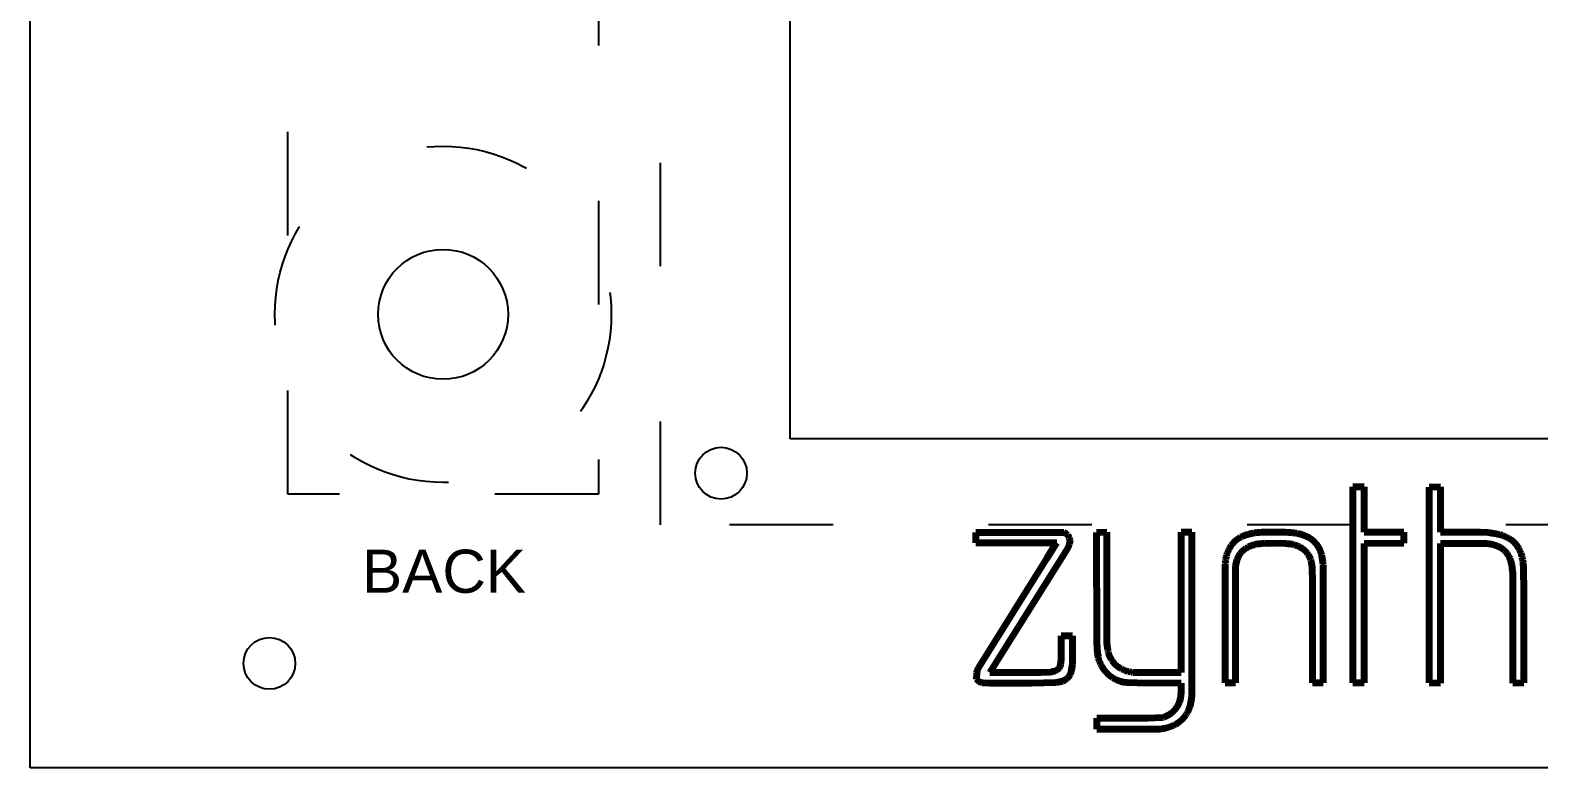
# Model space of a CAD drawing. Header units: millimetres. Extents: x 0 to 494, y 0 to 218.
# Drawn here: x 0 to 87.4, y 0 to 42.8 of the extents above; entities that cross this region are included whole.
import ezdxf

# ---------------------------------------------------------------- set-up
doc = ezdxf.new("R2010")
doc.units = ezdxf.units.MM
doc.linetypes.add('ACAD_ISO03W100', pattern=[30, 12, -18])
doc.layers.add('color#000000ff', color=7, linetype='Continuous', lineweight=100)
doc.layers.add('color#ffffffff', color=7, linetype='Continuous', lineweight=100)
doc.styles.get("Standard").update_dxf_attribs({"font": 'arial.ttf'})

msp = doc.modelspace()

# ---------------------------------------------------------------- linework, layer by layer
at = {"color": 1}
for p, q in [((-0.014, -0.011), (-0.014, 88.158)), ((44.033, 19.074), (44.033, 69.074)), ((114.033, 19.074), (44.033, 19.074)), ((158.08, -0.011), (-0.014, -0.011))]:
    msp.add_line(p, q, dxfattribs=at)
at = {"color": 5, "linetype": 'ACAD_ISO03W100', "ltscale": 0.5}
for p, q in [((14.921, 15.864), (14.921, 77.864)), ((32.921, 77.864), (32.921, 15.864)), ((36.533, 14.074), (36.533, 69.074)), ((32.921, 15.864), (14.921, 15.864)), ((121.533, 14.074), (36.533, 14.074))]:
    msp.add_line(p, q, dxfattribs=at)
msp.add_circle((23.921, 26.285), 9.75, dxfattribs=at)
at = {"color": 1}
for centre, radius in [((23.921, 26.285), 3.768), ((40.033, 17.074), 1.5), ((13.855, 6.045), 1.5)]:
    msp.add_circle(centre, radius, dxfattribs=at)
at = {"layer": 'color#000000ff', "color": 7}
for p, q in [((76.654, 16.28), (76.652, 4.908)), ((77.32, 16.28), (76.654, 16.28)), ((77.321, 13.657), (77.32, 16.28)), ((81.741, 16.279), (81.085, 16.258)), ((81.085, 16.258), (81.089, 4.909)), ((81.745, 13.658), (81.741, 16.279)), ((59.781, 13.632), (54.798, 13.631)), ((54.798, 13.631), (54.798, 13.026)), ((59.825, 13.635), (59.781, 13.632)), ((59.868, 13.633), (59.825, 13.635)), ((59.91, 13.626), (59.868, 13.633)), ((59.951, 13.614), (59.91, 13.626)), ((59.99, 13.598), (59.951, 13.614)), ((60.028, 13.578), (59.99, 13.598)), ((60.064, 13.554), (60.028, 13.578)), ((60.097, 13.526), (60.064, 13.554)), ((60.127, 13.496), (60.097, 13.526)), ((60.154, 13.462), (60.127, 13.496)), ((60.177, 13.426), (60.154, 13.462)), ((60.197, 13.388), (60.177, 13.426)), ((60.212, 13.348), (60.197, 13.388)), ((60.222, 13.306), (60.212, 13.348)), ((60.225, 13.285), (60.222, 13.306)), ((60.242, 13.206), (60.225, 13.285)), ((60.248, 13.106), (60.242, 13.206)), ((62.398, 13.656), (61.806, 13.641)), ((61.806, 13.641), (61.809, 7.264)), ((62.398, 7.884), (62.398, 13.656)), ((66.705, 13.658), (66.704, 5.514)), ((67.33, 13.657), (66.705, 13.658)), ((67.33, 4.325), (67.33, 13.657)), ((69.822, 13.13), (69.776, 13.086)), ((69.869, 13.172), (69.822, 13.13)), ((69.919, 13.212), (69.869, 13.172)), ((69.97, 13.25), (69.919, 13.212)), ((70.023, 13.286), (69.97, 13.25)), ((70.079, 13.319), (70.023, 13.286)), ((70.145, 13.357), (70.079, 13.319)), ((70.213, 13.392), (70.145, 13.357)), ((70.281, 13.424), (70.213, 13.392)), ((70.35, 13.453), (70.281, 13.424)), ((70.42, 13.48), (70.35, 13.453)), ((70.49, 13.505), (70.42, 13.48)), ((70.561, 13.527), (70.49, 13.505)), ((70.633, 13.547), (70.561, 13.527)), ((70.706, 13.565), (70.633, 13.547)), ((70.778, 13.581), (70.706, 13.565)), ((70.852, 13.595), (70.778, 13.581)), ((70.926, 13.608), (70.852, 13.595)), ((71, 13.618), (70.926, 13.608)), ((71.074, 13.628), (71, 13.618)), ((71.224, 13.642), (71.074, 13.628)), ((71.375, 13.651), (71.224, 13.642)), ((71.677, 13.659), (71.375, 13.651)), ((72.202, 13.658), (71.677, 13.659)), ((72.726, 13.654), (72.202, 13.658)), ((72.953, 13.643), (72.726, 13.654)), ((73.103, 13.63), (72.953, 13.643)), ((73.178, 13.622), (73.103, 13.63)), ((73.253, 13.612), (73.178, 13.622)), ((73.328, 13.601), (73.253, 13.612)), ((73.401, 13.588), (73.328, 13.601)), ((73.475, 13.573), (73.401, 13.588)), ((73.548, 13.557), (73.475, 13.573)), ((73.62, 13.538), (73.548, 13.557)), ((73.691, 13.517), (73.62, 13.538)), ((73.762, 13.494), (73.691, 13.517)), ((73.832, 13.469), (73.762, 13.494)), ((73.901, 13.441), (73.832, 13.469)), ((73.969, 13.411), (73.901, 13.441)), ((74.035, 13.378), (73.969, 13.411)), ((74.101, 13.342), (74.035, 13.378)), ((74.166, 13.303), (74.101, 13.342)), ((74.229, 13.261), (74.166, 13.303)), ((74.291, 13.216), (74.229, 13.261)), ((74.337, 13.181), (74.291, 13.216)), ((74.38, 13.143), (74.337, 13.181)), ((74.422, 13.104), (74.38, 13.143)), ((79.609, 13.657), (77.321, 13.657)), ((79.611, 13.007), (79.609, 13.657)), ((84.053, 13.656), (81.745, 13.658)), ((84.518, 13.626), (84.053, 13.656)), ((84.718, 13.603), (84.518, 13.626)), ((84.85, 13.583), (84.718, 13.603)), ((84.982, 13.558), (84.85, 13.583)), ((85.047, 13.543), (84.982, 13.558)), ((85.112, 13.528), (85.047, 13.543)), ((85.176, 13.51), (85.112, 13.528)), ((85.24, 13.492), (85.176, 13.51)), ((85.303, 13.472), (85.24, 13.492)), ((85.366, 13.45), (85.303, 13.472)), ((85.428, 13.426), (85.366, 13.45)), ((85.489, 13.401), (85.428, 13.426)), ((85.549, 13.373), (85.489, 13.401)), ((85.609, 13.344), (85.549, 13.373)), ((85.668, 13.313), (85.609, 13.344)), ((85.726, 13.28), (85.668, 13.313)), ((85.782, 13.244), (85.726, 13.28)), ((85.838, 13.206), (85.782, 13.244)), ((85.893, 13.166), (85.838, 13.206)), ((85.944, 13.123), (85.893, 13.166)), ((85.993, 13.078), (85.944, 13.123)), ((54.798, 13.026), (59.498, 13.033)), ((55.622, 5.514), (60.135, 12.724)), ((59.409, 12.922), (58.934, 12.169)), ((59.498, 13.033), (59.409, 12.922)), ((60.135, 12.724), (60.181, 12.814)), ((60.181, 12.814), (60.235, 12.987)), ((60.235, 12.987), (60.248, 13.106)), ((69.326, 12.259), (69.311, 12.196)), ((69.342, 12.32), (69.326, 12.259)), ((69.361, 12.382), (69.342, 12.32)), ((69.381, 12.442), (69.361, 12.382)), ((69.403, 12.502), (69.381, 12.442)), ((69.428, 12.561), (69.403, 12.502)), ((69.454, 12.619), (69.428, 12.561)), ((69.482, 12.676), (69.454, 12.619)), ((69.512, 12.732), (69.482, 12.676)), ((69.544, 12.787), (69.512, 12.732)), ((69.578, 12.841), (69.544, 12.787)), ((69.613, 12.893), (69.578, 12.841)), ((69.651, 12.944), (69.613, 12.893)), ((69.691, 12.993), (69.651, 12.944)), ((69.733, 13.04), (69.691, 12.993)), ((69.776, 13.086), (69.733, 13.04)), ((69.985, 12.172), (70.021, 12.246)), ((70.021, 12.246), (70.061, 12.318)), ((70.061, 12.318), (70.106, 12.387)), ((70.106, 12.387), (70.13, 12.42)), ((70.13, 12.42), (70.155, 12.453)), ((70.155, 12.453), (70.181, 12.484)), ((70.181, 12.484), (70.209, 12.515)), ((70.209, 12.515), (70.238, 12.544)), ((70.238, 12.544), (70.268, 12.573)), ((70.268, 12.573), (70.299, 12.6)), ((70.299, 12.6), (70.331, 12.627)), ((70.331, 12.627), (70.372, 12.659)), ((70.372, 12.659), (70.415, 12.69)), ((70.415, 12.69), (70.458, 12.719)), ((70.458, 12.719), (70.502, 12.746)), ((70.502, 12.746), (70.547, 12.772)), ((70.547, 12.772), (70.593, 12.796)), ((70.593, 12.796), (70.639, 12.819)), ((70.639, 12.819), (70.687, 12.84)), ((70.687, 12.84), (70.735, 12.86)), ((70.735, 12.86), (70.783, 12.878)), ((70.783, 12.878), (70.832, 12.895)), ((70.832, 12.895), (70.932, 12.925)), ((70.932, 12.925), (71.033, 12.949)), ((71.033, 12.949), (71.135, 12.969)), ((71.135, 12.969), (71.239, 12.985)), ((71.239, 12.985), (71.395, 13)), ((71.395, 13), (71.552, 13.008)), ((71.552, 13.008), (71.758, 13.006)), ((71.758, 13.006), (72.416, 13.009)), ((72.416, 13.009), (72.745, 13.001)), ((72.745, 13.001), (72.908, 12.987)), ((72.908, 12.987), (73.016, 12.972)), ((73.016, 12.972), (73.123, 12.952)), ((73.123, 12.952), (73.177, 12.94)), ((73.177, 12.94), (73.23, 12.927)), ((73.23, 12.927), (73.283, 12.912)), ((73.283, 12.912), (73.336, 12.895)), ((73.336, 12.895), (73.379, 12.882)), ((73.379, 12.882), (73.421, 12.867)), ((73.421, 12.867), (73.463, 12.851)), ((73.463, 12.851), (73.505, 12.833)), ((73.505, 12.833), (73.545, 12.814)), ((73.545, 12.814), (73.586, 12.793)), ((73.586, 12.793), (73.625, 12.772)), ((73.625, 12.772), (73.664, 12.749)), ((73.664, 12.749), (73.702, 12.724)), ((73.702, 12.724), (73.739, 12.699)), ((73.739, 12.699), (73.775, 12.672)), ((73.775, 12.672), (73.811, 12.645)), ((73.811, 12.645), (73.845, 12.616)), ((73.845, 12.616), (73.878, 12.585)), ((73.878, 12.585), (73.911, 12.554)), ((73.911, 12.554), (73.942, 12.522)), ((73.942, 12.522), (73.972, 12.489)), ((73.972, 12.489), (74.001, 12.454)), ((74.001, 12.454), (74.029, 12.419)), ((74.029, 12.419), (74.055, 12.383)), ((74.055, 12.383), (74.08, 12.346)), ((74.08, 12.346), (74.104, 12.307)), ((74.104, 12.307), (74.126, 12.268)), ((74.126, 12.268), (74.147, 12.229)), ((74.462, 13.064), (74.422, 13.104)), ((74.5, 13.021), (74.462, 13.064)), ((74.536, 12.978), (74.5, 13.021)), ((74.57, 12.933), (74.536, 12.978)), ((74.603, 12.887), (74.57, 12.933)), ((74.633, 12.84), (74.603, 12.887)), ((74.662, 12.792), (74.633, 12.84)), ((74.69, 12.742), (74.662, 12.792)), ((74.715, 12.692), (74.69, 12.742)), ((74.739, 12.641), (74.715, 12.692)), ((74.762, 12.589), (74.739, 12.641)), ((74.783, 12.536), (74.762, 12.589)), ((74.802, 12.483), (74.783, 12.536)), ((74.82, 12.428), (74.802, 12.483)), ((74.836, 12.374), (74.82, 12.428)), ((74.851, 12.319), (74.836, 12.374)), ((74.864, 12.263), (74.851, 12.319)), ((74.887, 12.151), (74.864, 12.263)), ((77.319, 4.908), (77.32, 13.006)), ((77.32, 13.006), (79.611, 13.007)), ((81.741, 4.907), (81.741, 13.004)), ((81.741, 13.004), (84.304, 13.004)), ((84.304, 13.004), (84.397, 12.997)), ((84.397, 12.997), (84.538, 12.98)), ((84.538, 12.98), (84.678, 12.955)), ((84.678, 12.955), (84.77, 12.933)), ((84.77, 12.933), (84.862, 12.908)), ((84.862, 12.908), (84.952, 12.878)), ((84.952, 12.878), (85.04, 12.844)), ((85.04, 12.844), (85.125, 12.805)), ((85.125, 12.805), (85.167, 12.783)), ((85.167, 12.783), (85.208, 12.761)), ((85.208, 12.761), (85.248, 12.737)), ((85.248, 12.737), (85.288, 12.711)), ((85.288, 12.711), (85.326, 12.684)), ((85.326, 12.684), (85.364, 12.656)), ((85.364, 12.656), (85.4, 12.627)), ((85.4, 12.627), (85.436, 12.596)), ((85.436, 12.596), (85.47, 12.563)), ((85.47, 12.563), (85.503, 12.529)), ((85.503, 12.529), (85.535, 12.493)), ((85.535, 12.493), (85.565, 12.458)), ((85.565, 12.458), (85.593, 12.421)), ((85.593, 12.421), (85.62, 12.384)), ((85.62, 12.384), (85.645, 12.346)), ((85.645, 12.346), (85.668, 12.307)), ((85.668, 12.307), (85.691, 12.268)), ((85.691, 12.268), (85.712, 12.228)), ((86.04, 13.031), (85.993, 13.078)), ((86.084, 12.982), (86.04, 13.031)), ((86.126, 12.932), (86.084, 12.982)), ((86.166, 12.88), (86.126, 12.932)), ((86.203, 12.826), (86.166, 12.88)), ((86.238, 12.771), (86.203, 12.826)), ((86.271, 12.715), (86.238, 12.771)), ((86.302, 12.657), (86.271, 12.715)), ((86.33, 12.599), (86.302, 12.657)), ((86.357, 12.539), (86.33, 12.599)), ((86.382, 12.478), (86.357, 12.539)), ((86.405, 12.416), (86.382, 12.478)), ((86.426, 12.354), (86.405, 12.416)), ((86.445, 12.29), (86.426, 12.354)), ((86.462, 12.227), (86.445, 12.29)), ((58.934, 12.169), (54.954, 5.781)), ((69.265, 11.818), (69.264, 11.755)), ((69.264, 11.755), (69.265, 4.908)), ((69.268, 11.881), (69.265, 11.818)), ((69.273, 11.944), (69.268, 11.881)), ((69.279, 12.008), (69.273, 11.944)), ((69.288, 12.071), (69.279, 12.008)), ((69.299, 12.134), (69.288, 12.071)), ((69.311, 12.196), (69.299, 12.134)), ((69.853, 4.909), (69.854, 11.571)), ((69.854, 11.571), (69.855, 11.612)), ((69.855, 11.612), (69.861, 11.694)), ((69.861, 11.694), (69.871, 11.776)), ((69.871, 11.776), (69.885, 11.857)), ((69.885, 11.857), (69.904, 11.938)), ((69.904, 11.938), (69.926, 12.018)), ((69.926, 12.018), (69.953, 12.096)), ((69.953, 12.096), (69.985, 12.172)), ((74.147, 12.229), (74.166, 12.188)), ((74.166, 12.188), (74.184, 12.147)), ((74.184, 12.147), (74.2, 12.104)), ((74.2, 12.104), (74.214, 12.061)), ((74.214, 12.061), (74.227, 12.018)), ((74.227, 12.018), (74.238, 11.975)), ((74.238, 11.975), (74.266, 11.847)), ((74.266, 11.847), (74.298, 11.632)), ((74.298, 11.632), (74.322, 10.758)), ((74.905, 12.038), (74.887, 12.151)), ((74.918, 11.925), (74.905, 12.038)), ((74.926, 11.812), (74.918, 11.925)), ((74.928, 11.756), (74.926, 11.812)), ((74.928, 4.908), (74.928, 11.756)), ((85.712, 12.228), (85.75, 12.146)), ((85.75, 12.146), (85.783, 12.062)), ((85.783, 12.062), (85.812, 11.975)), ((85.812, 11.975), (85.837, 11.888)), ((85.837, 11.888), (85.867, 11.754)), ((85.867, 11.754), (85.896, 11.573)), ((85.896, 11.573), (85.923, 11.256)), ((86.478, 12.162), (86.462, 12.227)), ((86.492, 12.097), (86.478, 12.162)), ((86.504, 12.032), (86.492, 12.097)), ((86.515, 11.966), (86.504, 12.032)), ((86.524, 11.9), (86.515, 11.966)), ((86.532, 11.835), (86.524, 11.9)), ((86.538, 11.769), (86.532, 11.835)), ((86.546, 11.637), (86.538, 11.769)), ((86.55, 11.507), (86.546, 11.637)), ((86.549, 11.442), (86.55, 11.507)), ((86.575, 10.317), (86.549, 11.442)), ((74.322, 10.758), (74.322, 4.909)), ((85.923, 11.256), (85.924, 4.906)), ((86.575, 4.908), (86.575, 10.317)), ((62.404, 7.221), (62.398, 7.884)), ((59.748, 7.637), (59.746, 6.259)), ((60.4, 7.638), (59.748, 7.637)), ((60.398, 6.003), (60.4, 7.638)), ((61.809, 7.264), (61.85, 6.633)), ((62.415, 7.055), (62.404, 7.221)), ((62.428, 6.945), (62.415, 7.055)), ((59.746, 6.259), (59.716, 5.973)), ((61.85, 6.633), (61.888, 6.435)), ((61.888, 6.435), (61.903, 6.373)), ((61.903, 6.373), (61.92, 6.312)), ((61.92, 6.312), (61.938, 6.252)), ((61.938, 6.252), (61.959, 6.192)), ((61.959, 6.192), (61.982, 6.133)), ((61.982, 6.133), (62.007, 6.075)), ((62.446, 6.837), (62.428, 6.945)), ((62.457, 6.783), (62.446, 6.837)), ((62.469, 6.73), (62.457, 6.783)), ((62.483, 6.677), (62.469, 6.73)), ((62.498, 6.624), (62.483, 6.677)), ((62.516, 6.572), (62.498, 6.624)), ((62.535, 6.521), (62.516, 6.572)), ((62.556, 6.47), (62.535, 6.521)), ((62.579, 6.42), (62.556, 6.47)), ((62.605, 6.37), (62.579, 6.42)), ((62.632, 6.321), (62.605, 6.37)), ((62.662, 6.268), (62.632, 6.321)), ((62.694, 6.216), (62.662, 6.268)), ((62.728, 6.167), (62.694, 6.216)), ((62.764, 6.119), (62.728, 6.167)), ((54.851, 5.526), (54.843, 5.133)), ((54.872, 5.615), (54.851, 5.526)), ((54.895, 5.679), (54.872, 5.615)), ((54.915, 5.72), (54.895, 5.679)), ((54.94, 5.761), (54.915, 5.72)), ((54.954, 5.781), (54.94, 5.761)), ((58.589, 5.514), (55.622, 5.514)), ((59.127, 5.545), (58.589, 5.514)), ((59.258, 5.571), (59.127, 5.545)), ((59.355, 5.599), (59.258, 5.571)), ((59.417, 5.622), (59.355, 5.599)), ((59.478, 5.65), (59.417, 5.622)), ((59.538, 5.682), (59.478, 5.65)), ((59.557, 5.695), (59.538, 5.682)), ((59.575, 5.71), (59.557, 5.695)), ((59.591, 5.725), (59.575, 5.71)), ((59.621, 5.757), (59.591, 5.725)), ((59.647, 5.792), (59.621, 5.757)), ((59.668, 5.829), (59.647, 5.792)), ((59.693, 5.889), (59.668, 5.829)), ((59.716, 5.973), (59.693, 5.889)), ((60.126, 5.204), (60.167, 5.25)), ((60.167, 5.25), (60.204, 5.3)), ((60.204, 5.3), (60.237, 5.351)), ((60.237, 5.351), (60.265, 5.405)), ((60.265, 5.405), (60.29, 5.461)), ((60.29, 5.461), (60.321, 5.548)), ((60.321, 5.548), (60.352, 5.667)), ((60.352, 5.667), (60.398, 6.003)), ((62.007, 6.075), (62.033, 6.017)), ((62.033, 6.017), (62.061, 5.961)), ((62.061, 5.961), (62.092, 5.905)), ((62.092, 5.905), (62.123, 5.85)), ((62.123, 5.85), (62.157, 5.797)), ((62.157, 5.797), (62.192, 5.744)), ((62.192, 5.744), (62.229, 5.692)), ((62.229, 5.692), (62.268, 5.642)), ((62.268, 5.642), (62.308, 5.593)), ((62.308, 5.593), (62.35, 5.545)), ((62.35, 5.545), (62.393, 5.499)), ((62.393, 5.499), (62.437, 5.454)), ((62.437, 5.454), (62.483, 5.41)), ((62.483, 5.41), (62.53, 5.368)), ((62.53, 5.368), (62.579, 5.328)), ((62.579, 5.328), (62.629, 5.289)), ((62.629, 5.289), (62.68, 5.252)), ((62.68, 5.252), (62.732, 5.216)), ((62.802, 6.073), (62.764, 6.119)), ((62.841, 6.028), (62.802, 6.073)), ((62.883, 5.986), (62.841, 6.028)), ((62.927, 5.945), (62.883, 5.986)), ((62.972, 5.907), (62.927, 5.945)), ((63.018, 5.87), (62.972, 5.907)), ((63.066, 5.835), (63.018, 5.87)), ((63.116, 5.801), (63.066, 5.835)), ((63.166, 5.77), (63.116, 5.801)), ((63.218, 5.74), (63.166, 5.77)), ((63.271, 5.712), (63.218, 5.74)), ((63.326, 5.686), (63.271, 5.712)), ((63.381, 5.662), (63.326, 5.686)), ((63.436, 5.639), (63.381, 5.662)), ((63.493, 5.619), (63.436, 5.639)), ((63.55, 5.6), (63.493, 5.619)), ((63.608, 5.583), (63.55, 5.6)), ((63.666, 5.568), (63.608, 5.583)), ((63.725, 5.555), (63.666, 5.568)), ((63.784, 5.543), (63.725, 5.555)), ((63.843, 5.534), (63.784, 5.543)), ((63.903, 5.526), (63.843, 5.534)), ((63.962, 5.52), (63.903, 5.526)), ((64.022, 5.516), (63.962, 5.52)), ((64.081, 5.514), (64.022, 5.516)), ((66.704, 5.514), (64.081, 5.514)), ((54.843, 5.133), (54.86, 5.109)), ((54.86, 5.109), (54.879, 5.086)), ((54.879, 5.086), (54.899, 5.064)), ((54.899, 5.064), (54.919, 5.045)), ((54.919, 5.045), (54.941, 5.027)), ((54.941, 5.027), (54.963, 5.01)), ((54.963, 5.01), (54.986, 4.995)), ((54.986, 4.995), (55.01, 4.981)), ((55.01, 4.981), (55.06, 4.958)), ((55.06, 4.958), (55.111, 4.939)), ((55.111, 4.939), (55.165, 4.924)), ((55.165, 4.924), (55.249, 4.908)), ((55.249, 4.908), (55.59, 4.889)), ((55.59, 4.889), (58.031, 4.889)), ((58.031, 4.889), (59.452, 4.928)), ((59.452, 4.928), (59.836, 5.015)), ((59.836, 5.015), (59.947, 5.065)), ((59.947, 5.065), (60.009, 5.103)), ((60.009, 5.103), (60.068, 5.148)), ((60.068, 5.148), (60.104, 5.182)), ((60.104, 5.182), (60.126, 5.204)), ((62.732, 5.216), (62.786, 5.182)), ((62.786, 5.182), (62.84, 5.15)), ((62.84, 5.15), (62.896, 5.12)), ((62.896, 5.12), (62.953, 5.092)), ((62.953, 5.092), (63.011, 5.066)), ((63.011, 5.066), (63.086, 5.037)), ((63.086, 5.037), (63.2, 5)), ((63.2, 5), (63.355, 4.962)), ((63.355, 4.962), (63.552, 4.931)), ((63.552, 4.931), (64.151, 4.908)), ((64.151, 4.908), (66.705, 4.904)), ((66.704, 4.403), (66.687, 4.154)), ((66.705, 4.904), (66.704, 4.403)), ((69.265, 4.908), (69.853, 4.909)), ((74.322, 4.909), (74.928, 4.908)), ((76.652, 4.908), (77.319, 4.908)), ((81.089, 4.909), (81.741, 4.907)), ((85.924, 4.906), (86.575, 4.908)), ((66.489, 3.558), (66.44, 3.485)), ((66.534, 3.634), (66.489, 3.558)), ((66.575, 3.711), (66.534, 3.634)), ((66.606, 3.789), (66.575, 3.711)), ((66.632, 3.869), (66.606, 3.789)), ((66.653, 3.949), (66.632, 3.869)), ((66.669, 4.03), (66.653, 3.949)), ((66.687, 4.154), (66.669, 4.03)), ((67.187, 3.482), (67.22, 3.584)), ((67.22, 3.584), (67.248, 3.687)), ((67.248, 3.687), (67.272, 3.792)), ((67.272, 3.792), (67.291, 3.898)), ((67.291, 3.898), (67.307, 4.004)), ((67.307, 4.004), (67.322, 4.165)), ((67.322, 4.165), (67.33, 4.325)), ((61.809, 2.87), (61.808, 2.225)), ((64.772, 2.872), (61.809, 2.87)), ((65.633, 2.907), (64.772, 2.872)), ((65.676, 2.919), (65.633, 2.907)), ((65.718, 2.932), (65.676, 2.919)), ((65.76, 2.946), (65.718, 2.932)), ((65.801, 2.962), (65.76, 2.946)), ((65.841, 2.979), (65.801, 2.962)), ((65.881, 2.998), (65.841, 2.979)), ((65.92, 3.018), (65.881, 2.998)), ((65.958, 3.04), (65.92, 3.018)), ((65.996, 3.062), (65.958, 3.04)), ((66.069, 3.111), (65.996, 3.062)), ((66.139, 3.164), (66.069, 3.111)), ((66.206, 3.221), (66.139, 3.164)), ((66.27, 3.282), (66.206, 3.221)), ((66.33, 3.347), (66.27, 3.282)), ((66.387, 3.415), (66.33, 3.347)), ((66.44, 3.485), (66.387, 3.415)), ((66.527, 2.599), (66.576, 2.634)), ((66.576, 2.634), (66.623, 2.671)), ((66.623, 2.671), (66.67, 2.71)), ((66.67, 2.71), (66.715, 2.75)), ((66.715, 2.75), (66.758, 2.792)), ((66.758, 2.792), (66.8, 2.836)), ((66.8, 2.836), (66.841, 2.883)), ((66.841, 2.883), (66.876, 2.924)), ((66.876, 2.924), (66.91, 2.966)), ((66.91, 2.966), (66.943, 3.009)), ((66.943, 3.009), (66.973, 3.052)), ((66.973, 3.052), (67.003, 3.097)), ((67.003, 3.097), (67.031, 3.143)), ((67.031, 3.143), (67.057, 3.189)), ((67.057, 3.189), (67.082, 3.236)), ((67.082, 3.236), (67.106, 3.284)), ((67.106, 3.284), (67.128, 3.333)), ((67.128, 3.333), (67.149, 3.382)), ((67.149, 3.382), (67.187, 3.482)), ((61.808, 2.225), (65.27, 2.223)), ((65.27, 2.223), (65.33, 2.226)), ((65.33, 2.226), (65.45, 2.235)), ((65.45, 2.235), (65.57, 2.249)), ((65.57, 2.249), (65.69, 2.269)), ((65.69, 2.269), (65.809, 2.294)), ((65.809, 2.294), (65.868, 2.308)), ((65.868, 2.308), (65.927, 2.324)), ((65.927, 2.324), (65.985, 2.341)), ((65.985, 2.341), (66.042, 2.36)), ((66.042, 2.36), (66.099, 2.38)), ((66.099, 2.38), (66.156, 2.402)), ((66.156, 2.402), (66.211, 2.425)), ((66.211, 2.425), (66.266, 2.45)), ((66.266, 2.45), (66.32, 2.477)), ((66.32, 2.477), (66.374, 2.505)), ((66.374, 2.505), (66.426, 2.535)), ((66.426, 2.535), (66.477, 2.566)), ((66.477, 2.566), (66.527, 2.599))]:
    msp.add_line(p, q, dxfattribs=at)
at = {"layer": 'color#ffffffff', "color": 7}
for p, q in [((76.652, 4.908), (76.654, 16.28)), ((76.654, 16.28), (77.32, 16.28)), ((77.32, 16.28), (77.321, 13.657)), ((81.085, 16.258), (81.741, 16.279)), ((81.089, 4.909), (81.085, 16.258)), ((81.741, 16.279), (81.745, 13.658)), ((54.798, 13.631), (59.781, 13.632)), ((54.798, 13.026), (54.798, 13.631)), ((59.781, 13.632), (59.825, 13.635)), ((59.825, 13.635), (59.868, 13.633)), ((59.868, 13.633), (59.91, 13.626)), ((59.91, 13.626), (59.951, 13.614)), ((59.951, 13.614), (59.99, 13.598)), ((59.99, 13.598), (60.028, 13.578)), ((60.028, 13.578), (60.064, 13.554)), ((60.064, 13.554), (60.097, 13.526)), ((60.097, 13.526), (60.127, 13.496)), ((60.127, 13.496), (60.154, 13.462)), ((60.154, 13.462), (60.177, 13.426)), ((60.177, 13.426), (60.197, 13.388)), ((60.197, 13.388), (60.212, 13.348)), ((60.212, 13.348), (60.222, 13.306)), ((60.222, 13.306), (60.225, 13.285)), ((60.225, 13.285), (60.242, 13.206)), ((60.242, 13.206), (60.248, 13.106)), ((61.806, 13.641), (62.398, 13.656)), ((61.809, 7.264), (61.806, 13.641)), ((62.398, 13.656), (62.398, 7.884)), ((66.704, 5.514), (66.705, 13.658)), ((66.705, 13.658), (67.33, 13.657)), ((67.33, 13.657), (67.33, 4.325)), ((69.776, 13.086), (69.822, 13.13)), ((69.822, 13.13), (69.869, 13.172)), ((69.869, 13.172), (69.919, 13.212)), ((69.919, 13.212), (69.97, 13.25)), ((69.97, 13.25), (70.023, 13.286)), ((70.023, 13.286), (70.079, 13.319)), ((70.079, 13.319), (70.145, 13.357)), ((70.145, 13.357), (70.213, 13.392)), ((70.213, 13.392), (70.281, 13.424)), ((70.281, 13.424), (70.35, 13.453)), ((70.35, 13.453), (70.42, 13.48)), ((70.42, 13.48), (70.49, 13.505)), ((70.49, 13.505), (70.561, 13.527)), ((70.561, 13.527), (70.633, 13.547)), ((70.633, 13.547), (70.706, 13.565)), ((70.706, 13.565), (70.778, 13.581)), ((70.778, 13.581), (70.852, 13.595)), ((70.852, 13.595), (70.926, 13.608)), ((70.926, 13.608), (71, 13.618)), ((71, 13.618), (71.074, 13.628)), ((71.074, 13.628), (71.224, 13.642)), ((71.224, 13.642), (71.375, 13.651)), ((71.375, 13.651), (71.677, 13.659)), ((71.677, 13.659), (72.202, 13.658)), ((72.202, 13.658), (72.726, 13.654)), ((72.726, 13.654), (72.953, 13.643)), ((72.953, 13.643), (73.103, 13.63)), ((73.103, 13.63), (73.178, 13.622)), ((73.178, 13.622), (73.253, 13.612)), ((73.253, 13.612), (73.328, 13.601)), ((73.328, 13.601), (73.401, 13.588)), ((73.401, 13.588), (73.475, 13.573)), ((73.475, 13.573), (73.548, 13.557)), ((73.548, 13.557), (73.62, 13.538)), ((73.62, 13.538), (73.691, 13.517)), ((73.691, 13.517), (73.762, 13.494)), ((73.762, 13.494), (73.832, 13.469)), ((73.832, 13.469), (73.901, 13.441)), ((73.901, 13.441), (73.969, 13.411)), ((73.969, 13.411), (74.035, 13.378)), ((74.035, 13.378), (74.101, 13.342)), ((74.101, 13.342), (74.166, 13.303)), ((74.166, 13.303), (74.229, 13.261)), ((74.229, 13.261), (74.291, 13.216)), ((74.291, 13.216), (74.337, 13.181)), ((74.337, 13.181), (74.38, 13.143)), ((74.38, 13.143), (74.422, 13.104)), ((77.321, 13.657), (79.609, 13.657)), ((79.609, 13.657), (79.611, 13.007)), ((81.745, 13.658), (84.053, 13.656)), ((84.053, 13.656), (84.518, 13.626)), ((84.518, 13.626), (84.718, 13.603)), ((84.718, 13.603), (84.85, 13.583)), ((84.85, 13.583), (84.982, 13.558)), ((84.982, 13.558), (85.047, 13.543)), ((85.047, 13.543), (85.112, 13.528)), ((85.112, 13.528), (85.176, 13.51)), ((85.176, 13.51), (85.24, 13.492)), ((85.24, 13.492), (85.303, 13.472)), ((85.303, 13.472), (85.366, 13.45)), ((85.366, 13.45), (85.428, 13.426)), ((85.428, 13.426), (85.489, 13.401)), ((85.489, 13.401), (85.549, 13.373)), ((85.549, 13.373), (85.609, 13.344)), ((85.609, 13.344), (85.668, 13.313)), ((85.668, 13.313), (85.726, 13.28)), ((85.726, 13.28), (85.782, 13.244)), ((85.782, 13.244), (85.838, 13.206)), ((85.838, 13.206), (85.893, 13.166)), ((85.893, 13.166), (85.944, 13.123)), ((85.944, 13.123), (85.993, 13.078)), ((59.498, 13.033), (54.798, 13.026)), ((60.135, 12.724), (55.622, 5.514)), ((58.934, 12.169), (59.409, 12.922)), ((59.409, 12.922), (59.498, 13.033)), ((60.181, 12.814), (60.135, 12.724)), ((60.235, 12.987), (60.181, 12.814)), ((60.248, 13.106), (60.235, 12.987)), ((69.311, 12.196), (69.326, 12.259)), ((69.326, 12.259), (69.342, 12.32)), ((69.342, 12.32), (69.361, 12.382)), ((69.361, 12.382), (69.381, 12.442)), ((69.381, 12.442), (69.403, 12.502)), ((69.403, 12.502), (69.428, 12.561)), ((69.428, 12.561), (69.454, 12.619)), ((69.454, 12.619), (69.482, 12.676)), ((69.482, 12.676), (69.512, 12.732)), ((69.512, 12.732), (69.544, 12.787)), ((69.544, 12.787), (69.578, 12.841)), ((69.578, 12.841), (69.613, 12.893)), ((69.613, 12.893), (69.651, 12.944)), ((69.651, 12.944), (69.691, 12.993)), ((69.691, 12.993), (69.733, 13.04)), ((69.733, 13.04), (69.776, 13.086)), ((70.021, 12.246), (69.985, 12.172)), ((70.061, 12.318), (70.021, 12.246)), ((70.106, 12.387), (70.061, 12.318)), ((70.13, 12.42), (70.106, 12.387)), ((70.155, 12.453), (70.13, 12.42)), ((70.181, 12.484), (70.155, 12.453)), ((70.209, 12.515), (70.181, 12.484)), ((70.238, 12.544), (70.209, 12.515)), ((70.268, 12.573), (70.238, 12.544)), ((70.299, 12.6), (70.268, 12.573)), ((70.331, 12.627), (70.299, 12.6)), ((70.372, 12.659), (70.331, 12.627)), ((70.415, 12.69), (70.372, 12.659)), ((70.458, 12.719), (70.415, 12.69)), ((70.502, 12.746), (70.458, 12.719)), ((70.547, 12.772), (70.502, 12.746)), ((70.593, 12.796), (70.547, 12.772)), ((70.639, 12.819), (70.593, 12.796)), ((70.687, 12.84), (70.639, 12.819)), ((70.735, 12.86), (70.687, 12.84)), ((70.783, 12.878), (70.735, 12.86)), ((70.832, 12.895), (70.783, 12.878)), ((70.932, 12.925), (70.832, 12.895)), ((71.033, 12.949), (70.932, 12.925)), ((71.135, 12.969), (71.033, 12.949)), ((71.239, 12.985), (71.135, 12.969)), ((71.395, 13), (71.239, 12.985)), ((71.552, 13.008), (71.395, 13)), ((71.758, 13.006), (71.552, 13.008)), ((72.416, 13.009), (71.758, 13.006)), ((72.745, 13.001), (72.416, 13.009)), ((72.908, 12.987), (72.745, 13.001)), ((73.016, 12.972), (72.908, 12.987)), ((73.123, 12.952), (73.016, 12.972)), ((73.177, 12.94), (73.123, 12.952)), ((73.23, 12.927), (73.177, 12.94)), ((73.283, 12.912), (73.23, 12.927)), ((73.336, 12.895), (73.283, 12.912)), ((73.379, 12.882), (73.336, 12.895)), ((73.421, 12.867), (73.379, 12.882)), ((73.463, 12.851), (73.421, 12.867)), ((73.505, 12.833), (73.463, 12.851)), ((73.545, 12.814), (73.505, 12.833)), ((73.586, 12.793), (73.545, 12.814)), ((73.625, 12.772), (73.586, 12.793)), ((73.664, 12.749), (73.625, 12.772)), ((73.702, 12.724), (73.664, 12.749)), ((73.739, 12.699), (73.702, 12.724)), ((73.775, 12.672), (73.739, 12.699)), ((73.811, 12.645), (73.775, 12.672)), ((73.845, 12.616), (73.811, 12.645)), ((73.878, 12.585), (73.845, 12.616)), ((73.911, 12.554), (73.878, 12.585)), ((73.942, 12.522), (73.911, 12.554)), ((73.972, 12.489), (73.942, 12.522)), ((74.001, 12.454), (73.972, 12.489)), ((74.029, 12.419), (74.001, 12.454)), ((74.055, 12.383), (74.029, 12.419)), ((74.08, 12.346), (74.055, 12.383)), ((74.104, 12.307), (74.08, 12.346)), ((74.126, 12.268), (74.104, 12.307)), ((74.147, 12.229), (74.126, 12.268)), ((74.422, 13.104), (74.462, 13.064)), ((74.462, 13.064), (74.5, 13.021)), ((74.5, 13.021), (74.536, 12.978)), ((74.536, 12.978), (74.57, 12.933)), ((74.57, 12.933), (74.603, 12.887)), ((74.603, 12.887), (74.633, 12.84)), ((74.633, 12.84), (74.662, 12.792)), ((74.662, 12.792), (74.69, 12.742)), ((74.69, 12.742), (74.715, 12.692)), ((74.715, 12.692), (74.739, 12.641)), ((74.739, 12.641), (74.762, 12.589)), ((74.762, 12.589), (74.783, 12.536)), ((74.783, 12.536), (74.802, 12.483)), ((74.802, 12.483), (74.82, 12.428)), ((74.82, 12.428), (74.836, 12.374)), ((74.836, 12.374), (74.851, 12.319)), ((74.851, 12.319), (74.864, 12.263)), ((74.864, 12.263), (74.887, 12.151)), ((77.32, 13.006), (77.319, 4.908)), ((79.611, 13.007), (77.32, 13.006)), ((84.304, 13.004), (81.741, 13.004)), ((81.741, 13.004), (81.741, 4.907)), ((84.397, 12.997), (84.304, 13.004)), ((84.538, 12.98), (84.397, 12.997)), ((84.678, 12.955), (84.538, 12.98)), ((84.77, 12.933), (84.678, 12.955)), ((84.862, 12.908), (84.77, 12.933)), ((84.952, 12.878), (84.862, 12.908)), ((85.04, 12.844), (84.952, 12.878)), ((85.125, 12.805), (85.04, 12.844)), ((85.167, 12.783), (85.125, 12.805)), ((85.208, 12.761), (85.167, 12.783)), ((85.248, 12.737), (85.208, 12.761)), ((85.288, 12.711), (85.248, 12.737)), ((85.326, 12.684), (85.288, 12.711)), ((85.364, 12.656), (85.326, 12.684)), ((85.4, 12.627), (85.364, 12.656)), ((85.436, 12.596), (85.4, 12.627)), ((85.47, 12.563), (85.436, 12.596)), ((85.503, 12.529), (85.47, 12.563)), ((85.535, 12.493), (85.503, 12.529)), ((85.565, 12.458), (85.535, 12.493)), ((85.593, 12.421), (85.565, 12.458)), ((85.62, 12.384), (85.593, 12.421)), ((85.645, 12.346), (85.62, 12.384)), ((85.668, 12.307), (85.645, 12.346)), ((85.691, 12.268), (85.668, 12.307)), ((85.712, 12.228), (85.691, 12.268)), ((85.993, 13.078), (86.04, 13.031)), ((86.04, 13.031), (86.084, 12.982)), ((86.084, 12.982), (86.126, 12.932)), ((86.126, 12.932), (86.166, 12.88)), ((86.166, 12.88), (86.203, 12.826)), ((86.203, 12.826), (86.238, 12.771)), ((86.238, 12.771), (86.271, 12.715)), ((86.271, 12.715), (86.302, 12.657)), ((86.302, 12.657), (86.33, 12.599)), ((86.33, 12.599), (86.357, 12.539)), ((86.357, 12.539), (86.382, 12.478)), ((86.382, 12.478), (86.405, 12.416)), ((86.405, 12.416), (86.426, 12.354)), ((86.426, 12.354), (86.445, 12.29)), ((86.445, 12.29), (86.462, 12.227)), ((54.954, 5.781), (58.934, 12.169)), ((69.264, 11.755), (69.265, 11.818)), ((69.265, 4.908), (69.264, 11.755)), ((69.265, 11.818), (69.268, 11.881)), ((69.268, 11.881), (69.273, 11.944)), ((69.273, 11.944), (69.279, 12.008)), ((69.279, 12.008), (69.288, 12.071)), ((69.288, 12.071), (69.299, 12.134)), ((69.299, 12.134), (69.311, 12.196)), ((69.854, 11.571), (69.853, 4.909)), ((69.855, 11.612), (69.854, 11.571)), ((69.861, 11.694), (69.855, 11.612)), ((69.871, 11.776), (69.861, 11.694)), ((69.885, 11.857), (69.871, 11.776)), ((69.904, 11.938), (69.885, 11.857)), ((69.926, 12.018), (69.904, 11.938)), ((69.953, 12.096), (69.926, 12.018)), ((69.985, 12.172), (69.953, 12.096)), ((74.166, 12.188), (74.147, 12.229)), ((74.184, 12.147), (74.166, 12.188)), ((74.2, 12.104), (74.184, 12.147)), ((74.214, 12.061), (74.2, 12.104)), ((74.227, 12.018), (74.214, 12.061)), ((74.238, 11.975), (74.227, 12.018)), ((74.266, 11.847), (74.238, 11.975)), ((74.298, 11.632), (74.266, 11.847)), ((74.322, 10.758), (74.298, 11.632)), ((74.887, 12.151), (74.905, 12.038)), ((74.905, 12.038), (74.918, 11.925)), ((74.918, 11.925), (74.926, 11.812)), ((74.926, 11.812), (74.928, 11.756)), ((74.928, 11.756), (74.928, 4.908)), ((85.75, 12.146), (85.712, 12.228)), ((85.783, 12.062), (85.75, 12.146)), ((85.812, 11.975), (85.783, 12.062)), ((85.837, 11.888), (85.812, 11.975)), ((85.867, 11.754), (85.837, 11.888)), ((85.896, 11.573), (85.867, 11.754)), ((85.923, 11.256), (85.896, 11.573)), ((86.462, 12.227), (86.478, 12.162)), ((86.478, 12.162), (86.492, 12.097)), ((86.492, 12.097), (86.504, 12.032)), ((86.504, 12.032), (86.515, 11.966)), ((86.515, 11.966), (86.524, 11.9)), ((86.524, 11.9), (86.532, 11.835)), ((86.532, 11.835), (86.538, 11.769)), ((86.538, 11.769), (86.546, 11.637)), ((86.546, 11.637), (86.55, 11.507)), ((86.55, 11.507), (86.549, 11.442)), ((86.549, 11.442), (86.575, 10.317)), ((74.322, 4.909), (74.322, 10.758)), ((85.924, 4.906), (85.923, 11.256)), ((86.575, 10.317), (86.575, 4.908)), ((62.398, 7.884), (62.404, 7.221)), ((59.746, 6.259), (59.748, 7.637)), ((59.748, 7.637), (60.4, 7.638)), ((60.4, 7.638), (60.398, 6.003)), ((61.85, 6.633), (61.809, 7.264)), ((62.404, 7.221), (62.415, 7.055)), ((62.415, 7.055), (62.428, 6.945)), ((59.716, 5.973), (59.746, 6.259)), ((61.888, 6.435), (61.85, 6.633)), ((61.903, 6.373), (61.888, 6.435)), ((61.92, 6.312), (61.903, 6.373)), ((61.938, 6.252), (61.92, 6.312)), ((61.959, 6.192), (61.938, 6.252)), ((61.982, 6.133), (61.959, 6.192)), ((62.007, 6.075), (61.982, 6.133)), ((62.428, 6.945), (62.446, 6.837)), ((62.446, 6.837), (62.457, 6.783)), ((62.457, 6.783), (62.469, 6.73)), ((62.469, 6.73), (62.483, 6.677)), ((62.483, 6.677), (62.498, 6.624)), ((62.498, 6.624), (62.516, 6.572)), ((62.516, 6.572), (62.535, 6.521)), ((62.535, 6.521), (62.556, 6.47)), ((62.556, 6.47), (62.579, 6.42)), ((62.579, 6.42), (62.605, 6.37)), ((62.605, 6.37), (62.632, 6.321)), ((62.632, 6.321), (62.662, 6.268)), ((62.662, 6.268), (62.694, 6.216)), ((62.694, 6.216), (62.728, 6.167)), ((62.728, 6.167), (62.764, 6.119)), ((54.843, 5.133), (54.851, 5.526)), ((54.851, 5.526), (54.872, 5.615)), ((54.872, 5.615), (54.895, 5.679)), ((54.895, 5.679), (54.915, 5.72)), ((54.915, 5.72), (54.94, 5.761)), ((54.94, 5.761), (54.954, 5.781)), ((55.622, 5.514), (58.589, 5.514)), ((58.589, 5.514), (59.127, 5.545)), ((59.127, 5.545), (59.258, 5.571)), ((59.258, 5.571), (59.355, 5.599)), ((59.355, 5.599), (59.417, 5.622)), ((59.417, 5.622), (59.478, 5.65)), ((59.478, 5.65), (59.538, 5.682)), ((59.538, 5.682), (59.557, 5.695)), ((59.557, 5.695), (59.575, 5.71)), ((59.575, 5.71), (59.591, 5.725)), ((59.591, 5.725), (59.621, 5.757)), ((59.621, 5.757), (59.647, 5.792)), ((59.647, 5.792), (59.668, 5.829)), ((59.668, 5.829), (59.693, 5.889)), ((59.693, 5.889), (59.716, 5.973)), ((60.167, 5.25), (60.126, 5.204)), ((60.204, 5.3), (60.167, 5.25)), ((60.237, 5.351), (60.204, 5.3)), ((60.265, 5.405), (60.237, 5.351)), ((60.29, 5.461), (60.265, 5.405)), ((60.321, 5.548), (60.29, 5.461)), ((60.352, 5.667), (60.321, 5.548)), ((60.398, 6.003), (60.352, 5.667)), ((62.033, 6.017), (62.007, 6.075)), ((62.061, 5.961), (62.033, 6.017)), ((62.092, 5.905), (62.061, 5.961)), ((62.123, 5.85), (62.092, 5.905)), ((62.157, 5.797), (62.123, 5.85)), ((62.192, 5.744), (62.157, 5.797)), ((62.229, 5.692), (62.192, 5.744)), ((62.268, 5.642), (62.229, 5.692)), ((62.308, 5.593), (62.268, 5.642)), ((62.35, 5.545), (62.308, 5.593)), ((62.393, 5.499), (62.35, 5.545)), ((62.437, 5.454), (62.393, 5.499)), ((62.483, 5.41), (62.437, 5.454)), ((62.53, 5.368), (62.483, 5.41)), ((62.579, 5.328), (62.53, 5.368)), ((62.629, 5.289), (62.579, 5.328)), ((62.68, 5.252), (62.629, 5.289)), ((62.732, 5.216), (62.68, 5.252)), ((62.764, 6.119), (62.802, 6.073)), ((62.802, 6.073), (62.841, 6.028)), ((62.841, 6.028), (62.883, 5.986)), ((62.883, 5.986), (62.927, 5.945)), ((62.927, 5.945), (62.972, 5.907)), ((62.972, 5.907), (63.018, 5.87)), ((63.018, 5.87), (63.066, 5.835)), ((63.066, 5.835), (63.116, 5.801)), ((63.116, 5.801), (63.166, 5.77)), ((63.166, 5.77), (63.218, 5.74)), ((63.218, 5.74), (63.271, 5.712)), ((63.271, 5.712), (63.326, 5.686)), ((63.326, 5.686), (63.381, 5.662)), ((63.381, 5.662), (63.436, 5.639)), ((63.436, 5.639), (63.493, 5.619)), ((63.493, 5.619), (63.55, 5.6)), ((63.55, 5.6), (63.608, 5.583)), ((63.608, 5.583), (63.666, 5.568)), ((63.666, 5.568), (63.725, 5.555)), ((63.725, 5.555), (63.784, 5.543)), ((63.784, 5.543), (63.843, 5.534)), ((63.843, 5.534), (63.903, 5.526)), ((63.903, 5.526), (63.962, 5.52)), ((63.962, 5.52), (64.022, 5.516)), ((64.022, 5.516), (64.081, 5.514)), ((64.081, 5.514), (66.704, 5.514)), ((54.86, 5.109), (54.843, 5.133)), ((54.879, 5.086), (54.86, 5.109)), ((54.899, 5.064), (54.879, 5.086)), ((54.919, 5.045), (54.899, 5.064)), ((54.941, 5.027), (54.919, 5.045)), ((54.963, 5.01), (54.941, 5.027)), ((54.986, 4.995), (54.963, 5.01)), ((55.01, 4.981), (54.986, 4.995)), ((55.06, 4.958), (55.01, 4.981)), ((55.111, 4.939), (55.06, 4.958)), ((55.165, 4.924), (55.111, 4.939)), ((55.249, 4.908), (55.165, 4.924)), ((55.59, 4.889), (55.249, 4.908)), ((58.031, 4.889), (55.59, 4.889)), ((59.452, 4.928), (58.031, 4.889)), ((59.836, 5.015), (59.452, 4.928)), ((59.947, 5.065), (59.836, 5.015)), ((60.009, 5.103), (59.947, 5.065)), ((60.068, 5.148), (60.009, 5.103)), ((60.104, 5.182), (60.068, 5.148)), ((60.126, 5.204), (60.104, 5.182)), ((62.786, 5.182), (62.732, 5.216)), ((62.84, 5.15), (62.786, 5.182)), ((62.896, 5.12), (62.84, 5.15)), ((62.953, 5.092), (62.896, 5.12)), ((63.011, 5.066), (62.953, 5.092)), ((63.086, 5.037), (63.011, 5.066)), ((63.2, 5), (63.086, 5.037)), ((63.355, 4.962), (63.2, 5)), ((63.552, 4.931), (63.355, 4.962)), ((64.151, 4.908), (63.552, 4.931)), ((66.705, 4.904), (64.151, 4.908)), ((66.687, 4.154), (66.704, 4.403)), ((66.704, 4.403), (66.705, 4.904)), ((69.853, 4.909), (69.265, 4.908)), ((74.928, 4.908), (74.322, 4.909)), ((77.319, 4.908), (76.652, 4.908)), ((81.741, 4.907), (81.089, 4.909)), ((86.575, 4.908), (85.924, 4.906)), ((66.44, 3.485), (66.489, 3.558)), ((66.489, 3.558), (66.534, 3.634)), ((66.534, 3.634), (66.575, 3.711)), ((66.575, 3.711), (66.606, 3.789)), ((66.606, 3.789), (66.632, 3.869)), ((66.632, 3.869), (66.653, 3.949)), ((66.653, 3.949), (66.669, 4.03)), ((66.669, 4.03), (66.687, 4.154)), ((67.22, 3.584), (67.187, 3.482)), ((67.248, 3.687), (67.22, 3.584)), ((67.272, 3.792), (67.248, 3.687)), ((67.291, 3.898), (67.272, 3.792)), ((67.307, 4.004), (67.291, 3.898)), ((67.322, 4.165), (67.307, 4.004)), ((67.33, 4.325), (67.322, 4.165)), ((61.808, 2.225), (61.809, 2.87)), ((61.809, 2.87), (64.772, 2.872)), ((64.772, 2.872), (65.633, 2.907)), ((65.633, 2.907), (65.676, 2.919)), ((65.676, 2.919), (65.718, 2.932)), ((65.718, 2.932), (65.76, 2.946)), ((65.76, 2.946), (65.801, 2.962)), ((65.801, 2.962), (65.841, 2.979)), ((65.841, 2.979), (65.881, 2.998)), ((65.881, 2.998), (65.92, 3.018)), ((65.92, 3.018), (65.958, 3.04)), ((65.958, 3.04), (65.996, 3.062)), ((65.996, 3.062), (66.069, 3.111)), ((66.069, 3.111), (66.139, 3.164)), ((66.139, 3.164), (66.206, 3.221)), ((66.206, 3.221), (66.27, 3.282)), ((66.27, 3.282), (66.33, 3.347)), ((66.33, 3.347), (66.387, 3.415)), ((66.387, 3.415), (66.44, 3.485)), ((66.576, 2.634), (66.527, 2.599)), ((66.623, 2.671), (66.576, 2.634)), ((66.67, 2.71), (66.623, 2.671)), ((66.715, 2.75), (66.67, 2.71)), ((66.758, 2.792), (66.715, 2.75)), ((66.8, 2.836), (66.758, 2.792)), ((66.841, 2.883), (66.8, 2.836)), ((66.876, 2.924), (66.841, 2.883)), ((66.91, 2.966), (66.876, 2.924)), ((66.943, 3.009), (66.91, 2.966)), ((66.973, 3.052), (66.943, 3.009)), ((67.003, 3.097), (66.973, 3.052)), ((67.031, 3.143), (67.003, 3.097)), ((67.057, 3.189), (67.031, 3.143)), ((67.082, 3.236), (67.057, 3.189)), ((67.106, 3.284), (67.082, 3.236)), ((67.128, 3.333), (67.106, 3.284)), ((67.149, 3.382), (67.128, 3.333)), ((67.187, 3.482), (67.149, 3.382)), ((65.27, 2.223), (61.808, 2.225)), ((65.33, 2.226), (65.27, 2.223)), ((65.45, 2.235), (65.33, 2.226)), ((65.57, 2.249), (65.45, 2.235)), ((65.69, 2.269), (65.57, 2.249)), ((65.809, 2.294), (65.69, 2.269)), ((65.868, 2.308), (65.809, 2.294)), ((65.927, 2.324), (65.868, 2.308)), ((65.985, 2.341), (65.927, 2.324)), ((66.042, 2.36), (65.985, 2.341)), ((66.099, 2.38), (66.042, 2.36)), ((66.156, 2.402), (66.099, 2.38)), ((66.211, 2.425), (66.156, 2.402)), ((66.266, 2.45), (66.211, 2.425)), ((66.32, 2.477), (66.266, 2.45)), ((66.374, 2.505), (66.32, 2.477)), ((66.426, 2.535), (66.374, 2.505)), ((66.477, 2.566), (66.426, 2.535)), ((66.527, 2.599), (66.477, 2.566))]:
    msp.add_line(p, q, dxfattribs=at)

# ---------------------------------------------------------------- texts
at = {"color": 7, "insert": (23.975, 11.37), "char_height": 2.5, "attachment_point": 5}
msp.add_mtext_dynamic_manual_height_columns('BACK', width=11.94338, gutter_width=12.5, heights=[0], dxfattribs=at)

doc.saveas('drawing.dxf')
